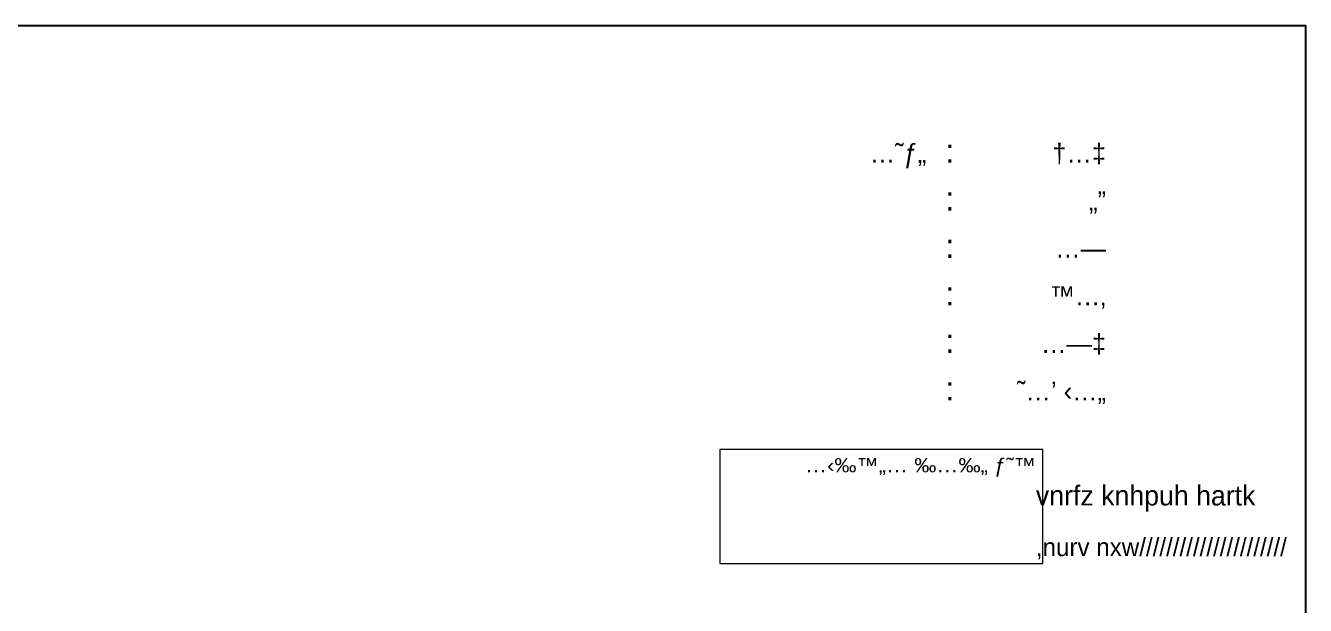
# Model space of a CAD drawing. Header units: millimetres. Extents: x 178072 to 181473, y 610673 to 612173.
# Drawn here: x 178340.8 to 178509.2, y 610971.8 to 611048.2 of the extents above; entities that cross this region are included whole.
import ezdxf
from ezdxf.enums import TextEntityAlignment as Align

# ---------------------------------------------------------------- set-up
doc = ezdxf.new("R2010")
doc.units = ezdxf.units.MM
doc.header["$LTSCALE"] = 6
for name, color, linetype in [('REMARKS', 7, 'Continuous'), ('TR_GILAYON', 7, 'Continuous'), ('TR_GILYON', 7, 'Continuous')]:
    doc.layers.add(name, color=color, linetype=linetype)
doc.layers.add('T', color=6, linetype='Continuous', lineweight=15)
doc.styles.add('HEBTEXT', font='HEBTXT.SHX')
doc.styles.add('style1', font='tovana02.shx')
doc.styles.add('style2', font='mirym.shx')

# ---------------------------------------------------------------- blocks, each defined once
blk = doc.blocks.new('RISH-MAX')
at = {"layer": 'TR_GILAYON'}
blk.add_lwpolyline([(0, 0), (0, 600), (700, 600), (700, 0)], close=True, dxfattribs=at)

msp = doc.modelspace()

# ---------------------------------------------------------------- linework, layer by layer
at = {"layer": 'T'}
msp.add_lwpolyline([(178432.1371847158, 610977.3531748388), (178474.6371847158, 610977.3531748388), (178474.6371847158, 610992.3531748388), (178432.1371847158, 610992.3531748388)], close=True, dxfattribs=at)

# ---------------------------------------------------------------- block references
at = {"layer": 'TR_GILYON', "xscale": 0.625, "yscale": 0.625, "zscale": 0.625}
msp.add_blockref('RISH-MAX', (178071.6597726903, 610673.1746157232), dxfattribs=at)

# ---------------------------------------------------------------- texts
at = {"layer": 'REMARKS', "style": 'HEBTEXT'}
msp.add_text('…˜ƒ„', height=2.5, dxfattribs=at).set_placement((178459.2939959432, 611030.1403364196), align=Align.RIGHT)
at = {"layer": 'REMARKS', "ltscale": 0.5, "style": 'HEBTEXT'}
for s, height, p in [(':', 3.125, (178462.9882821423, 611030.1200222388)), ('†…‡', 2.5, (178482.9332321423, 611030.1403364195)), (':', 3.125, (178462.9882821423, 611023.8313442793)), ('„”', 2.5, (178482.9332321423, 611023.8694441679)), ('…—', 2.5, (178482.9332321423, 611017.6268968219)), (':', 3.125, (178462.9882821423, 611017.5838744092)), (':', 3.125, (178462.9882821423, 611011.336403666)), ('™…‚', 2.5, (178482.9332321423, 611011.3560045701)), (':', 3.125, (178462.9882821423, 611005.0889329227)), ('…—‡', 2.5, (178482.9332321423, 611005.0889329227)), (':', 3.125, (178462.9882821423, 610998.8218612752)), ('˜…’ ‹…„', 2.5, (178482.9332321423, 610998.8218612752))]:
    msp.add_text(s, height=height, dxfattribs=at).set_placement(p, align=Align.RIGHT)
at = {"layer": 'T', "style": 'style1', "width": 1.16}
msp.add_text('…‹‰™„… ‰…‰„ ƒ˜™', height=1.875, dxfattribs=at).set_placement((178473.7121102754, 610989.3645724707), align=Align.RIGHT)
at = {"layer": 'T', "style": 'style2'}
for s, height, p in [('vnrfz knhpuh hartk', 2.625, (178473.7121102754, 610985.0006255709)), (',nurv nxw//////////////////////', 2.375, (178473.7121102754, 610978.3356672737))]:
    msp.add_text(s, height=height, dxfattribs=at).set_placement(p)

doc.saveas('drawing.dxf')
